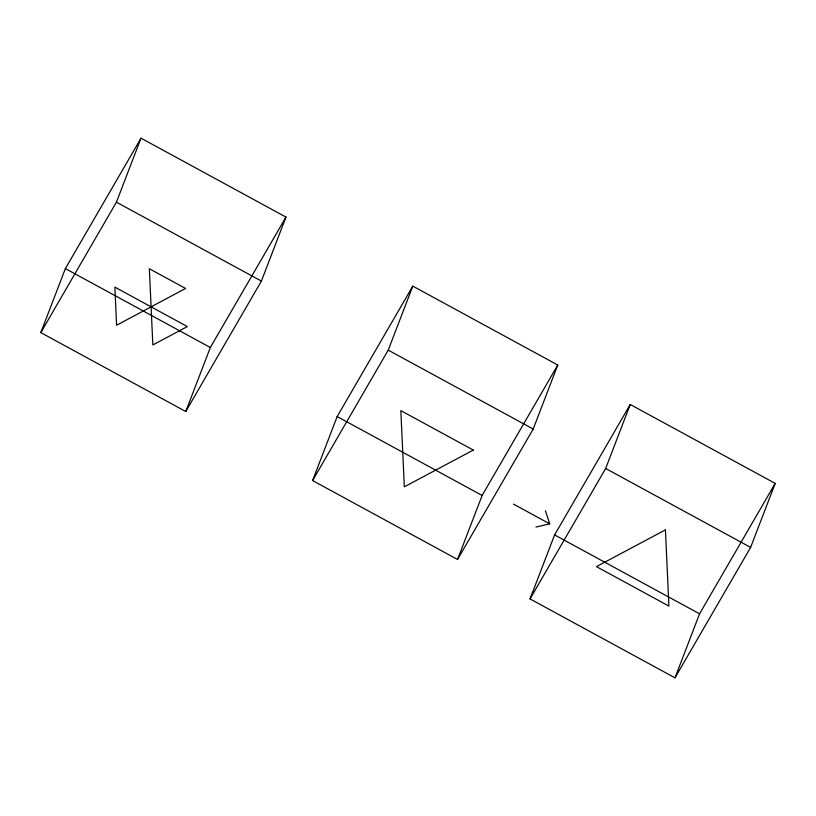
<?xml version="1.0" encoding="UTF-8"?>
<svg xmlns="http://www.w3.org/2000/svg" width="816" height="816" viewBox="0 0 816 816"><rect width="100%" height="100%" fill="white"/><g stroke="black" fill="none" stroke-linecap="round" stroke-linejoin="round"><path stroke-width="1.22" d="M40.8 332.612L65.372 268.597L141.005 138.169L285.967 217.076L261.395 281.081L185.762 411.519L40.8 332.612L116.433 202.174L141.005 138.169M185.762 411.519L210.334 347.504L285.967 217.076M312.599 480.563L337.171 416.558L412.804 286.12L557.767 365.027L533.195 429.032L457.552 559.47L312.599 480.563L388.232 350.125L412.804 286.12M457.552 559.47L482.123 495.465L557.767 365.027M530.033 598.924L554.605 534.919L630.238 404.481L775.2 483.388L750.628 547.403L674.995 677.831L530.033 598.924L605.666 468.496L630.238 404.481M674.995 677.831L699.567 613.826L775.2 483.388M535.949 527.065L549.729 523.841L545.404 510.765M116.433 202.174L261.395 281.081M388.232 350.125L533.195 429.032M605.666 468.496L750.628 547.403M513.488 504.115L549.729 523.841M65.372 268.597L210.334 347.504M337.171 416.558L482.123 495.465M554.605 534.919L699.567 613.826M185.589 288.466L116.606 325.227L114.862 287.12L187.333 326.573L152.837 344.954L149.348 268.739L185.589 288.466M473.311 450.075L404.328 486.826L400.84 410.621L473.311 450.075M665.428 529.88L596.435 566.63L668.916 606.084L665.428 529.88"/></g></svg>
